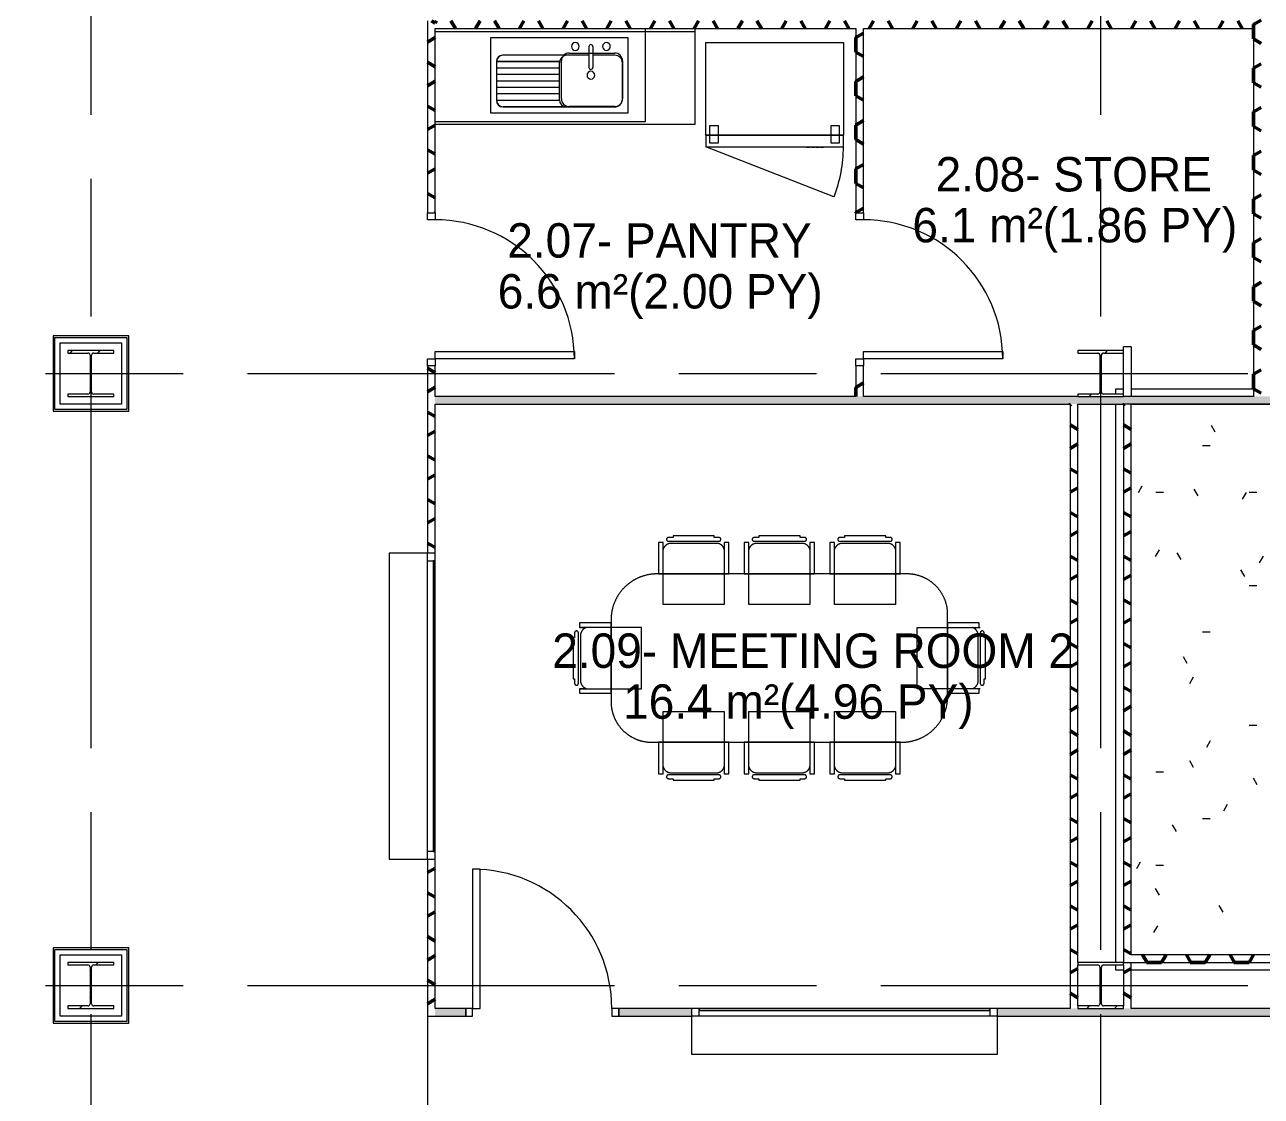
# Model space of a CAD drawing. Header units: millimetres. Extents: x -76261 to 649593, y -304265 to 60256.
# Drawn here: x 77268 to 85350, y -11324 to -4320 of the extents above; entities that cross this region are included whole.
import ezdxf

# ---------------------------------------------------------------- set-up
doc = ezdxf.new("R2010")
doc.units = ezdxf.units.MM
doc.header["$LTSCALE"] = 2000
doc.header["$MEASUREMENT"] = 0
doc.linetypes.add('Centre', pattern=[6.9, 4, -0.7, 1.5, -0.7])
doc.linetypes.add('Hidden 1_0mm', pattern=[1.6, 1, -0.6])
doc.layers.get('0').update_dxf_attribs({"linetype": 'CONTINUOUS'})
for name, color, linetype, lineweight in [('A-AREA', 8, 'CONTINUOUS', 15), ('A-AREA-IDEN', 8, 'CONTINUOUS', 15), ('A-DOOR', 8, 'CONTINUOUS', 15), ('A-FLOR', 8, 'CONTINUOUS', 15), ('A-GLAZ', 8, 'CONTINUOUS', 15), ('A-WALL', 8, 'CONTINUOUS', 15), ('A-WALL-PATT', 8, 'CONTINUOUS', 50), ('I-FURN-PNLS', 8, 'Hidden 1_0mm', 15), ('I-WALL', 8, 'CONTINUOUS', 15), ('P-SANR-FIXT', 8, 'CONTINUOUS', 15), ('Q-CASE', 8, 'CONTINUOUS', 15), ('Q-SPCQ', 8, 'CONTINUOUS', 15), ('S-COLS', 8, 'CONTINUOUS', 15), ('S-GRID', 14, 'CONTINUOUS', 15), ('S-STRS', 8, 'CONTINUOUS', 15), ('S-STRS-MBND', 8, 'Hidden 1_0mm', 15)]:
    doc.layers.add(name, color=color, linetype=linetype, lineweight=lineweight)
doc.styles.add('.VnArial Narrow_B', font='Vnarianb_0.ttf', dxfattribs={"height": 225})

# ---------------------------------------------------------------- blocks, each defined once
blk = doc.blocks.new('AD_UK Beams-Column - SC1-300_300_10_16-V20-2nd FLOOR PLAN')
at = {"layer": 'S-COLS'}
h = blk.add_hatch(dxfattribs=at)
h.set_pattern_fill('FP_60', color=256, style=0, pattern_type=2)
h.set_pattern_definition([(45, (72492.53, 52601.64), (-371.231, 371.231), []), (45, (72492.53, 53164.14), (-371.231, 371.231), [])])
h.paths.add_polyline_path([(150, -150), (150, -134), (19, -134), (9.1, -129.9), (5, -120), (5, 120), (9.1, 129.9), (19, 134), (150, 134), (150, 150), (-150, 150), (-150, 134), (-19, 134), (-9.1, 129.9), (-5, 120), (-5, -120), (-9.1, -129.9), (-19, -134), (-150, -134), (-150, -150), (-30, -150)], flags=0)
for p, q in [((150, 150), (-150, 150)), ((-150, 150), (-150, 134)), ((-150, 134), (-19, 134)), ((-5, 120), (-5, -120)), ((5, -120), (5, 120)), ((19, 134), (150, 134)), ((150, 134), (150, 150)), ((-19, -134), (-150, -134)), ((-150, -134), (-150, -150)), ((-150, -150), (150, -150)), ((150, -134), (19, -134)), ((150, -150), (150, -134))]:
    blk.add_line(p, q, dxfattribs=at)
for centre, start, end in [((-19, 120), 0, 90), ((19, 120), 90, 180), ((-19, -120), 270, 0), ((19, -120), 180, 270)]:
    blk.add_arc(centre, 14, start, end, dxfattribs=at)
blk = doc.blocks.new('AD_UK Beams-Column - SC1-300_300_10_16-V21-2nd FLOOR PLAN')
at = {"layer": 'S-COLS'}
h = blk.add_hatch(dxfattribs=at)
h.set_pattern_fill('FP_61', color=256, style=0, pattern_type=2)
h.set_pattern_definition([(45, (72492.53, 48601.64), (-371.231, 371.231), []), (45, (72492.53, 49164.14), (-371.231, 371.231), [])])
h.paths.add_polyline_path([(-150, -150), (150, -150), (150, -134), (19, -134), (9.1, -129.9), (5, -120), (5, 120), (9.1, 129.9), (19, 134), (150, 134), (150, 150), (-150, 150), (-150, 134), (-19, 134), (-9.1, 129.9), (-5, 120), (-5, -120), (-9.1, -129.9), (-19, -134), (-150, -134)], flags=0)
for p, q in [((150, 150), (-150, 150)), ((-150, 150), (-150, 134)), ((-150, 134), (-19, 134)), ((-5, 120), (-5, -120)), ((5, -120), (5, 120)), ((19, 134), (150, 134)), ((150, 134), (150, 150)), ((-19, -134), (-150, -134)), ((-150, -134), (-150, -150)), ((-150, -150), (150, -150)), ((150, -134), (19, -134)), ((150, -150), (150, -134))]:
    blk.add_line(p, q, dxfattribs=at)
for centre, start, end in [((-19, 120), 0, 90), ((19, 120), 90, 180), ((-19, -120), 270, 0), ((19, -120), 180, 270)]:
    blk.add_arc(centre, 14, start, end, dxfattribs=at)
blk = doc.blocks.new('AD_UK Beams-Column - SC1-300_300_10_16-V24-2nd FLOOR PLAN')
at = {"layer": 'S-COLS'}
h = blk.add_hatch(dxfattribs=at)
h.set_pattern_fill('FP_64', color=256, style=0, pattern_type=2)
h.set_pattern_definition([(45, (65892.53, 52601.64), (-371.231, 371.231), []), (45, (65892.53, 53164.14), (-371.231, 371.231), [])])
h.paths.add_polyline_path([(150, -150), (150, -134), (19, -134), (9.1, -129.9), (5, -120), (5.4, 120.9), (9.1, 129.9), (19, 134), (150, 134), (150, 150), (-150, 150), (-150, 134), (-19, 134), (-9.1, 129.9), (-5, 120), (-5, -120), (-9.1, -129.9), (-19, -134), (-150, -134), (-150, -150), (5.4, -150)], flags=0)
for p, q in [((150, 150), (-150, 150)), ((-150, 150), (-150, 134)), ((-150, 134), (-19, 134)), ((-5, 120), (-5, -120)), ((5, -120), (5, 120)), ((19, 134), (150, 134)), ((150, 134), (150, 150)), ((-19, -134), (-150, -134)), ((-150, -134), (-150, -150)), ((-150, -150), (150, -150)), ((150, -134), (19, -134)), ((150, -150), (150, -134))]:
    blk.add_line(p, q, dxfattribs=at)
for centre, start, end in [((-19, 120), 0, 90), ((19, 120), 90, 180), ((-19, -120), 270, 0), ((19, -120), 180, 270)]:
    blk.add_arc(centre, 14, start, end, dxfattribs=at)
blk = doc.blocks.new('AD_UK Beams-Column - SC1-300_300_10_16-V25-2nd FLOOR PLAN')
at = {"layer": 'S-COLS'}
h = blk.add_hatch(dxfattribs=at)
h.set_pattern_fill('FP_65', color=256, style=0, pattern_type=2)
h.set_pattern_definition([(45, (65892.53, 48601.64), (-371.231, 371.231), []), (45, (65892.53, 49164.14), (-371.231, 371.231), [])])
h.paths.add_polyline_path([(150, -150), (150, -134), (19, -134), (9.1, -129.9), (5, -120), (5, 120), (9.1, 129.9), (19, 134), (150, 134), (150, 150), (-150, 150), (-150, 134), (-19, 134), (-9.1, 129.9), (-5, 120), (-5, -120), (-9.1, -129.9), (-19, -134), (-150, -134), (-150, -150)], flags=0)
for p, q in [((150, 150), (-150, 150)), ((-150, 150), (-150, 134)), ((-150, 134), (-19, 134)), ((-5, 120), (-5, -120)), ((5, -120), (5, 120)), ((19, 134), (150, 134)), ((150, 134), (150, 150)), ((-19, -134), (-150, -134)), ((-150, -134), (-150, -150)), ((-150, -150), (150, -150)), ((150, -134), (19, -134)), ((150, -150), (150, -134))]:
    blk.add_line(p, q, dxfattribs=at)
for centre, start, end in [((-19, 120), 0, 90), ((19, 120), 90, 180), ((-19, -120), 270, 0), ((19, -120), 180, 270)]:
    blk.add_arc(centre, 14, start, end, dxfattribs=at)
blk = doc.blocks.new('LS-Office-S_rvt-1-2nd FLOOR PLAN')
at = {"layer": 'A-FLOR'}
for p, q in [((-65792.5, -48735.6), (-65792.5, -48701.6)), ((-65792.5, -48701.6), (-65742.5, -48701.6)), ((-65692.5, -48701.6), (-64892.5, -48701.6)), ((-65792.5, -52451.6), (-65792.5, -48801.6)), ((-65792.5, -52501.6), (-65792.5, -52467.6)), ((-65742.5, -52501.6), (-65792.5, -52501.6)), ((-61319.8, -52501.6), (-65692.5, -52501.6))]:
    blk.add_line(p, q, dxfattribs=at)
for name, p in [('AD_UK Beams-Column - SC1-300_300_10_16-V21-2nd FLOOR PLAN', (-72492.5, -48601.6)), ('AD_UK Beams-Column - SC1-300_300_10_16-V25-2nd FLOOR PLAN', (-65892.5, -48601.6)), ('AD_UK Beams-Column - SC1-300_300_10_16-V20-2nd FLOOR PLAN', (-72492.5, -52601.6)), ('AD_UK Beams-Column - SC1-300_300_10_16-V24-2nd FLOOR PLAN', (-65892.5, -52601.6))]:
    blk.add_blockref(name, p)
blk = doc.blocks.new('Table Conference 8 Seater_1_ - 2200 x 1100 mm-10703942-2nd FLOOR PLAN')
at = {"layer": 'I-FURN-PNLS'}
for p, q in [((-760, 756), (-790, 756)), ((-790, 756), (-790, 550)), ((-760, 756), (-790, 756)), ((-790, 756), (-790, 550)), ((-760, 709.9), (-760, 756)), ((-760, 709.9), (-760, 756)), ((-760, 350), (-760, 750)), ((-695, 788.3), (-725, 788.3)), ((-695, 788.3), (-725, 788.3)), ((-725, 763.3), (-395, 763.3)), ((-725, 763.3), (-395, 763.3)), ((-410.2, 750), (-705, 750)), ((-410.2, 750), (-705, 750)), ((-425, 798.3), (-695, 798.3)), ((-695, 798.3), (-695, 788.3)), ((-695, 798.3), (-695, 788.3)), ((-425, 798.3), (-695, 798.3)), ((-425, 788.3), (-425, 798.3)), ((-425, 788.3), (-425, 798.3)), ((-395, 788.3), (-425, 788.3)), ((-395, 788.3), (-425, 788.3)), ((-330, 756), (-360, 756)), ((-360, 756), (-360, 709.9)), ((-360, 756), (-360, 709.9)), ((-330, 756), (-360, 756)), ((-360, 750), (-360, 350)), ((-330, 550), (-330, 756)), ((-330, 550), (-330, 756)), ((-200, 756), (-230, 756)), ((-230, 756), (-230, 550)), ((-230, 756), (-230, 550)), ((-200, 756), (-230, 756)), ((-200, 709.9), (-200, 756)), ((-200, 709.9), (-200, 756)), ((-200, 350), (-200, 750)), ((-135, 788.3), (-165, 788.3)), ((-135, 788.3), (-165, 788.3)), ((-165, 763.3), (165, 763.3)), ((-165, 763.3), (165, 763.3)), ((149.8, 750), (-145, 750)), ((149.8, 750), (-145, 750)), ((135, 798.3), (-135, 798.3)), ((-135, 798.3), (-135, 788.3)), ((-135, 798.3), (-135, 788.3)), ((135, 798.3), (-135, 798.3)), ((135, 788.3), (135, 798.3)), ((135, 788.3), (135, 798.3)), ((165, 788.3), (135, 788.3)), ((165, 788.3), (135, 788.3)), ((230, 756), (200, 756)), ((200, 756), (200, 709.9)), ((200, 756), (200, 709.9)), ((230, 756), (200, 756)), ((200, 750), (200, 350)), ((230, 550), (230, 756)), ((230, 550), (230, 756)), ((360, 756), (330, 756)), ((330, 756), (330, 550)), ((360, 709.9), (360, 756)), ((360, 350), (360, 750)), ((425, 788.3), (395, 788.3)), ((395, 763.3), (725, 763.3)), ((705, 750), (415, 750)), ((695, 798.3), (425, 798.3)), ((425, 798.3), (425, 788.3)), ((695, 788.3), (695, 798.3)), ((725, 788.3), (695, 788.3)), ((790, 756), (760, 756)), ((760, 756), (760, 709.9)), ((760, 750), (760, 350)), ((790, 550), (790, 756)), ((835, 550), (-800, 550)), ((835, 550), (-800, 550)), ((-790, 550), (-330, 550)), ((-790, 550), (-330, 550)), ((-230, 550), (230, 550)), ((-230, 550), (230, 550)), ((330, 550), (790, 550)), ((-360, 350), (-760, 350)), ((200, 350), (-200, 350)), ((760, 350), (360, 350)), ((-1100, 250), (-1100, -285)), ((-1100, 250), (-1100, -285)), ((1100, -250), (1100, 285)), ((1100, -250), (1100, 285)), ((-1338.3, 165), (-1338.3, 135)), ((-1338.3, 165), (-1338.3, 135)), ((-1313.3, -165), (-1313.3, 165)), ((-1313.3, -165), (-1313.3, 165)), ((-1100, 230), (-1306, 230)), ((-1306, 230), (-1306, 200)), ((-1306, 230), (-1306, 200)), ((-1100, 230), (-1306, 230)), ((-1306, 200), (-1259.9, 200)), ((-1306, 200), (-1259.9, 200)), ((-900, 200), (-1300, 200)), ((-1100, -230), (-1100, 230)), ((-1100, -230), (-1100, 230)), ((-900, -200), (-900, 200)), ((900, -200), (900, 200)), ((900, 200), (1313.3, 200)), ((1100, 230), (1100, -230)), ((1306, 230), (1100, 230)), ((1100, 230), (1100, -230)), ((1306, 230), (1100, 230)), ((1259.9, 200), (1306, 200)), ((1259.9, 200), (1306, 200)), ((1306, 200), (1306, 230)), ((1306, 200), (1306, 230)), ((1313.3, 165), (1313.3, -165)), ((1313.3, 165), (1313.3, -165)), ((1338.3, 135), (1338.3, 165)), ((1338.3, 135), (1338.3, 165)), ((-1338.3, 135), (-1348.3, 135)), ((-1348.3, 135), (-1348.3, -135)), ((-1338.3, 135), (-1348.3, 135)), ((-1348.3, 135), (-1348.3, -135)), ((-1300, 145), (-1300, -145)), ((-1300, 145), (-1300, -145)), ((1300, -145), (1300, 149.8)), ((1300, -145), (1300, 149.8)), ((1348.3, 135), (1338.3, 135)), ((1348.3, 135), (1338.3, 135)), ((1348.3, -135), (1348.3, 135)), ((1348.3, -135), (1348.3, 135)), ((-1348.3, -135), (-1338.3, -135)), ((-1348.3, -135), (-1338.3, -135)), ((-1338.3, -135), (-1338.3, -165)), ((-1338.3, -135), (-1338.3, -165)), ((1338.3, -165), (1338.3, -135)), ((1338.3, -135), (1348.3, -135)), ((1338.3, -135), (1348.3, -135)), ((1338.3, -165), (1338.3, -135)), ((-1259.9, -200), (-1306, -200)), ((-1306, -200), (-1306, -230)), ((-1306, -200), (-1306, -230)), ((-1259.9, -200), (-1306, -200)), ((-1306, -230), (-1100, -230)), ((-1306, -230), (-1100, -230)), ((-1300, -200), (-900, -200)), ((1313.3, -200), (900, -200)), ((1100, -230), (1306, -230)), ((1100, -230), (1306, -230)), ((1306, -200), (1259.9, -200)), ((1306, -200), (1259.9, -200)), ((1306, -230), (1306, -200)), ((1306, -230), (1306, -200)), ((-760, -750), (-760, -350)), ((-760, -350), (-360, -350)), ((-360, -350), (-360, -750)), ((-200, -750), (-200, -350)), ((-200, -350), (200, -350)), ((200, -350), (200, -750)), ((360, -750), (360, -350)), ((360, -350), (760, -350)), ((760, -350), (760, -750)), ((-835, -550), (800, -550)), ((-835, -550), (800, -550)), ((-790, -550), (-790, -756)), ((-330, -550), (-790, -550)), ((-790, -550), (-790, -756)), ((-330, -550), (-790, -550)), ((-330, -756), (-330, -550)), ((-330, -756), (-330, -550)), ((230, -550), (-230, -550)), ((-230, -550), (-230, -756)), ((-230, -550), (-230, -756)), ((230, -550), (-230, -550)), ((230, -756), (230, -550)), ((230, -756), (230, -550)), ((790, -550), (330, -550)), ((330, -550), (330, -756)), ((790, -756), (790, -550)), ((-760, -756), (-760, -709.9)), ((-760, -756), (-760, -709.9)), ((-360, -709.9), (-360, -756)), ((-360, -709.9), (-360, -756)), ((-200, -756), (-200, -709.9)), ((-200, -756), (-200, -709.9)), ((200, -709.9), (200, -756)), ((200, -709.9), (200, -756)), ((360, -756), (360, -709.9)), ((760, -709.9), (760, -756)), ((-790, -756), (-760, -756)), ((-790, -756), (-760, -756)), ((-395, -763.3), (-725, -763.3)), ((-395, -763.3), (-725, -763.3)), ((-725, -788.3), (-695, -788.3)), ((-725, -788.3), (-695, -788.3)), ((-705, -750), (-410.2, -750)), ((-705, -750), (-410.2, -750)), ((-695, -788.3), (-695, -798.3)), ((-695, -788.3), (-695, -798.3)), ((-695, -798.3), (-425, -798.3)), ((-695, -798.3), (-425, -798.3)), ((-425, -798.3), (-425, -788.3)), ((-425, -788.3), (-395, -788.3)), ((-425, -788.3), (-395, -788.3)), ((-425, -798.3), (-425, -788.3)), ((-360, -756), (-330, -756)), ((-360, -756), (-330, -756)), ((-230, -756), (-200, -756)), ((-230, -756), (-200, -756)), ((165, -763.3), (-165, -763.3)), ((165, -763.3), (-165, -763.3)), ((-165, -788.3), (-135, -788.3)), ((-165, -788.3), (-135, -788.3)), ((-145, -750), (149.8, -750)), ((-145, -750), (149.8, -750)), ((-135, -788.3), (-135, -798.3)), ((-135, -788.3), (-135, -798.3)), ((-135, -798.3), (135, -798.3)), ((-135, -798.3), (135, -798.3)), ((135, -798.3), (135, -788.3)), ((135, -788.3), (165, -788.3)), ((135, -788.3), (165, -788.3)), ((135, -798.3), (135, -788.3)), ((200, -756), (230, -756)), ((200, -756), (230, -756)), ((330, -756), (360, -756)), ((725, -763.3), (395, -763.3)), ((725, -763.3), (395, -763.3)), ((395, -788.3), (425, -788.3)), ((395, -788.3), (425, -788.3)), ((410.2, -750), (705, -750)), ((425, -788.3), (425, -798.3)), ((425, -788.3), (425, -798.3)), ((425, -798.3), (695, -798.3)), ((425, -798.3), (695, -798.3)), ((695, -798.3), (695, -788.3)), ((695, -788.3), (725, -788.3)), ((695, -788.3), (725, -788.3)), ((695, -798.3), (695, -788.3)), ((760, -756), (790, -756))]:
    blk.add_line(p, q, dxfattribs=at)
for centre, radius, start, end in [((-707.4, 695.5), 54.5, 87.50332, 164.75481), ((-707.4, 695.5), 54.5, 87.50332, 164.75481), ((-725, 775.8), 12.5, 90, 270), ((-725, 775.8), 12.5, 90, 270), ((-410.2, 698.5), 51.5, 12.74852, 90), ((-410.2, 698.5), 51.5, 12.74852, 90), ((-395, 775.8), 12.5, 270, 90), ((-395, 775.8), 12.5, 270, 90), ((-147.4, 695.5), 54.5, 87.50332, 164.75481), ((-147.4, 695.5), 54.5, 87.50332, 164.75481), ((-165, 775.8), 12.5, 90, 270), ((-165, 775.8), 12.5, 90, 270), ((147.4, 695.5), 54.5, 15.24519, 87.50332), ((147.4, 695.5), 54.5, 15.24519, 87.50332), ((165, 775.8), 12.5, 270, 90), ((165, 775.8), 12.5, 270, 90), ((412.6, 695.5), 54.5, 87.50332, 164.75481), ((395, 775.8), 12.5, 90, 270), ((707.4, 695.5), 54.5, 15.24519, 92.49668), ((725, 775.8), 12.5, 270, 90), ((-800, 250), 300, 90, 180), ((-800, 250), 300, 90, 180), ((835, 285), 265, 360, 90), ((835, 285), 265, 360, 90), ((-1325.8, 165), 12.5, 0, 180), ((-1325.8, 165), 12.5, 0, 180), ((-1245.5, 147.4), 54.5, 105.24519, 182.49668), ((-1245.5, 147.4), 54.5, 105.24519, 182.49668), ((1245.5, 147.4), 54.5, 2.49668, 74.75481), ((1245.5, 147.4), 54.5, 2.49668, 74.75481), ((1325.8, 165), 12.5, 0, 180), ((1325.8, 165), 12.5, 0, 180), ((-1245.5, -147.4), 54.5, 177.50332, 254.75481), ((-1245.5, -147.4), 54.5, 177.50332, 254.75481), ((1245.5, -147.4), 54.5, 285.24519, 2.49668), ((1245.5, -147.4), 54.5, 285.24519, 2.49668), ((-1325.8, -165), 12.5, 180, 360), ((-1325.8, -165), 12.5, 180, 360), ((1325.8, -165), 12.5, 180, 360), ((1325.8, -165), 12.5, 180, 360), ((-835, -285), 265, 180, 270), ((-835, -285), 265, 180, 270), ((800, -250), 300, 270, 0), ((800, -250), 300, 270, 360), ((-707.4, -695.5), 54.5, 195.24519, 272.49668), ((-707.4, -695.5), 54.5, 195.24519, 272.49668), ((-412.6, -695.5), 54.5, 272.49668, 344.75481), ((-412.6, -695.5), 54.5, 272.49668, 344.75481), ((-147.4, -695.5), 54.5, 195.24519, 272.49668), ((-147.4, -695.5), 54.5, 195.24519, 272.49668), ((147.4, -695.5), 54.5, 272.49668, 344.75481), ((147.4, -695.5), 54.5, 272.49668, 344.75481), ((412.6, -695.5), 54.5, 195.24519, 267.50332), ((707.4, -695.5), 54.5, 267.50332, 344.75481), ((-725, -775.8), 12.5, 90, 270), ((-725, -775.8), 12.5, 90, 270), ((-395, -775.8), 12.5, 270, 90), ((-395, -775.8), 12.5, 270, 90), ((-165, -775.8), 12.5, 90, 270), ((-165, -775.8), 12.5, 90, 270), ((165, -775.8), 12.5, 270, 90), ((165, -775.8), 12.5, 270, 90), ((395, -775.8), 12.5, 90, 270), ((395, -775.8), 12.5, 90, 270), ((725, -775.8), 12.5, 270, 90), ((725, -775.8), 12.5, 270, 90)]:
    blk.add_arc(centre, radius, start, end, dxfattribs=at)
blk = doc.blocks.new('PD-1 CANH - THONG PHONG-10653378-2nd FLOOR PLAN')
at = {"layer": 'A-DOOR'}
for p, q in [((405, 25), (405, 935)), ((405, 935), (455, 935)), ((455, 935), (455, 25)), ((-500, -25), (-500, 25)), ((-500, 25), (-455, 25)), ((-455, 25), (-455, -25)), ((455, 25), (405, 25)), ((455, 25), (500, 25)), ((455, -25), (455, 25)), ((500, 25), (500, -25)), ((-455, -25), (-500, -25)), ((500, -25), (455, -25))]:
    blk.add_line(p, q, dxfattribs=at)
blk.add_arc((455, 25), 910, 90, 180, dxfattribs=at)
blk = doc.blocks.new('PD-1 CANH - THONG PHONG-10354232-2nd FLOOR PLAN')
at = {"layer": 'A-DOOR'}
for p, q in [((-455, 25), (-500, 25)), ((-500, 25), (-500, -25)), ((-455, -25), (-455, 25)), ((500, 25), (455, 25)), ((455, 25), (455, -25)), ((500, -25), (500, 25)), ((-500, -25), (-455, -25)), ((405, -25), (405, -935)), ((455, -25), (405, -25)), ((455, -935), (455, -25)), ((455, -25), (500, -25)), ((405, -935), (455, -935))]:
    blk.add_line(p, q, dxfattribs=at)
blk.add_arc((455, -25), 910, 180, 270, dxfattribs=at)
blk = doc.blocks.new('Fisher_amp_Paykel_French_Door_Refrigerator_3d_REVIT_MODEL_10604 - F _ P French Door Refrigerator-10735070-2nd FLOOR PLAN')
at = {"layer": 'Q-SPCQ'}
for p, q in [((-503.8, -297.6), (-503.8, 306.2)), ((-503.8, 306.2), (396.2, 306.2)), ((396.2, 306.2), (396.2, -297.6)), ((-421.3, -238.3), (-478.4, -238.3)), ((-478.4, -238.3), (-478.4, -348.9)), ((-421.3, -348.9), (-421.3, -238.3)), ((370.8, -238.3), (313.6, -238.3)), ((313.6, -238.3), (313.6, -348.9)), ((370.8, -348.9), (370.8, -238.3)), ((396.2, -297.6), (-503.8, -297.6)), ((-503.8, -297.6), (-503.8, -373.8)), ((396.2, -297.6), (-503.8, -297.6)), ((396.2, -300.8), (-503.8, -300.8)), ((-503.8, -300.8), (-503.8, -373.8)), ((396.2, -373.8), (396.2, -297.6)), ((396.2, -373.8), (396.2, -300.8)), ((-503.8, -373.8), (396.2, -373.8)), ((-503.8, -373.8), (396.2, -373.8)), ((334.3, -701.7), (-503.8, -373.8)), ((-478.4, -348.9), (-421.3, -348.9)), ((146.2, -373.8), (146.2, -377)), ((286.2, -377), (146.2, -377)), ((286.2, -377), (286.2, -373.8)), ((313.6, -348.9), (370.8, -348.9))]:
    blk.add_line(p, q, dxfattribs=at)
blk.add_arc((-503.8, -373.8), 900, 338.63063, 0, dxfattribs=at)
for points, knots in [([(176.5, -377.3), (176.5, -377.3), (176.4, -377.3), (176.2, -377.3), (175.8, -377.3), (175.1, -377.3), (173.7, -377.3), (170.9, -377.3), (166.5, -377.3), (162, -377.3), (159.2, -377.3), (157.9, -377.3), (157.1, -377.3), (156.7, -377.3), (156.5, -377.3), (156.5, -377.3), (156.5, -377.3)], [3.141593, 3.141593, 3.141593, 3.141593, 3.272492, 3.403392, 3.534292, 3.665191, 3.926991, 4.18879, 4.712389, 5.235988, 5.497787, 5.759587, 5.890486, 6.021386, 6.152286, 6.283185, 6.283185, 6.283185, 6.283185]), ([(156.5, -377.3), (156.5, -377.3), (156.5, -377.3), (156.7, -377.3), (157.1, -377.3), (157.9, -377.3), (159.2, -377.3), (162, -377.3), (166.5, -377.3), (170.9, -377.3), (173.7, -377.3), (175.1, -377.3), (175.8, -377.3), (176.2, -377.3), (176.4, -377.3), (176.5, -377.3), (176.5, -377.3)], [0, 0, 0, 0, 0.1309, 0.261799, 0.392699, 0.523599, 0.785398, 1.047198, 1.570796, 2.094395, 2.356194, 2.617994, 2.748894, 2.879793, 3.010693, 3.141593, 3.141593, 3.141593, 3.141593]), ([(206.5, -377.3), (206.5, -377.3), (206.4, -377.3), (206.2, -377.3), (205.8, -377.3), (205.1, -377.3), (203.7, -377.3), (200.9, -377.3), (196.5, -377.3), (192, -377.3), (189.2, -377.3), (187.9, -377.3), (187.1, -377.3), (186.7, -377.3), (186.5, -377.3), (186.5, -377.3), (186.5, -377.3)], [3.141593, 3.141593, 3.141593, 3.141593, 3.272492, 3.403392, 3.534292, 3.665191, 3.926991, 4.18879, 4.712389, 5.235988, 5.497787, 5.759587, 5.890486, 6.021386, 6.152286, 6.283185, 6.283185, 6.283185, 6.283185]), ([(186.5, -377.3), (186.5, -377.3), (186.5, -377.3), (186.7, -377.3), (187.1, -377.3), (187.9, -377.3), (189.2, -377.3), (192, -377.3), (196.5, -377.3), (200.9, -377.3), (203.7, -377.3), (205.1, -377.3), (205.8, -377.3), (206.2, -377.3), (206.4, -377.3), (206.5, -377.3), (206.5, -377.3)], [0, 0, 0, 0, 0.1309, 0.261799, 0.392699, 0.523599, 0.785398, 1.047198, 1.570796, 2.094395, 2.356194, 2.617994, 2.748894, 2.879793, 3.010693, 3.141593, 3.141593, 3.141593, 3.141593]), ([(236.5, -377.3), (236.5, -377.3), (236.4, -377.3), (236.2, -377.3), (235.8, -377.3), (235.1, -377.3), (233.7, -377.3), (230.9, -377.3), (226.5, -377.3), (222, -377.3), (219.2, -377.3), (217.9, -377.3), (217.1, -377.3), (216.7, -377.3), (216.5, -377.3), (216.5, -377.3), (216.5, -377.3)], [3.141593, 3.141593, 3.141593, 3.141593, 3.272492, 3.403392, 3.534292, 3.665191, 3.926991, 4.18879, 4.712389, 5.235988, 5.497787, 5.759587, 5.890486, 6.021386, 6.152286, 6.283185, 6.283185, 6.283185, 6.283185]), ([(216.5, -377.3), (216.5, -377.3), (216.5, -377.3), (216.7, -377.3), (217.1, -377.3), (217.9, -377.3), (219.2, -377.3), (222, -377.3), (226.5, -377.3), (230.9, -377.3), (233.7, -377.3), (235.1, -377.3), (235.8, -377.3), (236.2, -377.3), (236.4, -377.3), (236.5, -377.3), (236.5, -377.3)], [0, 0, 0, 0, 0.1309, 0.261799, 0.392699, 0.523599, 0.785398, 1.047198, 1.570796, 2.094395, 2.356194, 2.617994, 2.748894, 2.879793, 3.010693, 3.141593, 3.141593, 3.141593, 3.141593]), ([(266.5, -377.3), (266.5, -377.3), (266.4, -377.3), (266.2, -377.3), (265.8, -377.3), (265.1, -377.3), (263.7, -377.3), (260.9, -377.3), (256.5, -377.3), (252, -377.3), (249.2, -377.3), (247.9, -377.3), (247.1, -377.3), (246.7, -377.3), (246.5, -377.3), (246.5, -377.3), (246.5, -377.3)], [3.141593, 3.141593, 3.141593, 3.141593, 3.272492, 3.403392, 3.534292, 3.665191, 3.926991, 4.18879, 4.712389, 5.235988, 5.497787, 5.759587, 5.890486, 6.021386, 6.152286, 6.283185, 6.283185, 6.283185, 6.283185]), ([(246.5, -377.3), (246.5, -377.3), (246.5, -377.3), (246.7, -377.3), (247.1, -377.3), (247.9, -377.3), (249.2, -377.3), (252, -377.3), (256.5, -377.3), (260.9, -377.3), (263.7, -377.3), (265.1, -377.3), (265.8, -377.3), (266.2, -377.3), (266.4, -377.3), (266.5, -377.3), (266.5, -377.3)], [0, 0, 0, 0, 0.1309, 0.261799, 0.392699, 0.523599, 0.785398, 1.047198, 1.570796, 2.094395, 2.356194, 2.617994, 2.748894, 2.879793, 3.010693, 3.141593, 3.141593, 3.141593, 3.141593])]:
    blk.add_open_spline(points, degree=3, knots=knots, dxfattribs=at)
blk = doc.blocks.new('M_Kitchenette - Medium - 1372mm-10739987-2nd FLOOR PLAN')
at = {"layer": 'Q-SPCQ'}
for p, q in [((704.7, 0), (704.7, -610)), ((704.7, -610), (-667.3, -610))]:
    blk.add_line(p, q, dxfattribs=at)
blk = doc.blocks.new('M_Counter Top w Sink Hole - 600mm Depth-10746230-2nd FLOOR PLAN')
at = {"layer": 'Q-CASE'}
for p, q in [((499.5, -625), (499.5, 0)), ((-1200.5, -19), (499.5, -19)), ((-324.7, -160), (-26.3, -160)), ((-375.5, -459.2), (-375.5, -210.8)), ((24.5, -210.8), (24.5, -459.2)), ((-26.3, -510), (-324.7, -510)), ((-1200.5, -625), (499.5, -625))]:
    blk.add_line(p, q, dxfattribs=at)
for centre, start, end in [((-324.7, -210.8), 90, 180), ((-26.3, -210.8), 360, 90), ((-324.7, -459.2), 180, 270), ((-26.3, -459.2), 270, 0)]:
    blk.add_arc(centre, 50.8, start, end, dxfattribs=at)
blk = doc.blocks.new('Chậu rửa đơn - Chậu rửa đơn-10741065-2nd FLOOR PLAN')
at = {"layer": 'P-SANR-FIXT'}
for p, q in [((-434.3, 247.3), (-434.3, -242.7)), ((465.7, 247.3), (-434.3, 247.3)), ((465.7, -242.7), (465.7, 247.3)), ((208.9, 190.2), (208.9, 53.1)), ((234.3, 190.2), (234.3, 53.1)), ((15.7, 91), (-396.2, 91)), ((-396.2, 91), (-396.2, -162.4)), ((-396.2, 87.9), (-396.2, -159.4)), ((15.7, 90.8), (-396.1, 90.8)), ((208.9, 133), (-354.2, 133)), ((66.5, 133), (-351, 133)), ((15.7, -159.4), (15.7, 82.2)), ((376.8, 133), (234.3, 133)), ((427.6, -153.8), (427.6, 82.2)), ((15.7, 48.6), (-396.2, 48.6)), ((15.7, 48.6), (-396.2, 48.6)), ((15.7, 6.4), (-396.2, 6.4)), ((15.7, 6.4), (-396.2, 6.4)), ((15.7, -35.8), (-396.2, -35.8)), ((15.7, -35.8), (-396.2, -35.8)), ((15.7, -78), (-396.2, -78)), ((15.7, -78), (-396.2, -78)), ((15.7, -120.2), (-396.2, -120.2)), ((15.7, -120.2), (-396.2, -120.2)), ((15.8, -162.4), (-396.2, -162.4)), ((15.7, -162.4), (-396.1, -162.4)), ((-354, -204.6), (376.8, -204.6)), ((60.9, -204.6), (-351, -204.6)), ((-434.3, -242.7), (465.7, -242.7))]:
    blk.add_line(p, q, dxfattribs=at)
for centre, radius, start, end in [((119.9, 190.2), 25.4, 360, 180), ((119.9, 190.2), 25.4, 180, 0), ((221.6, 190.2), 12.7, 360, 180), ((323.2, 190.2), 25.4, 360, 180), ((323.2, 190.2), 25.4, 180, 360), ((-354.2, 91), 42, 90, 180), ((-351, 87.9), 45.2, 90, 180), ((66.5, 82.2), 50.8, 90, 180), ((376.8, 82.2), 50.8, 360, 90), ((221.6, 2.3), 25.4, 360, 180), ((221.6, 2.3), 25.4, 180, 360), ((221.6, 53.1), 12.7, 180, 0), ((-351, -159.4), 45.2, 180, 270), ((60.9, -159.4), 45.2, 180, 270), ((376.8, -153.8), 50.8, 270, 0), ((-354, -162.4), 42.2, 180, 270)]:
    blk.add_arc(centre, radius, start, end, dxfattribs=at)
blk = doc.blocks.new('WPVC-2000X200-2 LOP - FIX-2000X2000-9839258-2nd FLOOR PLAN')
at = {"layer": 'A-GLAZ'}
for p, q in [((1000, 275), (-1000, 275)), ((-1000, 275), (-1000, 25)), ((1000, 25), (1000, 275)), ((-1000, 25), (1000, 25)), ((-1000, 25), (-1000, -25)), ((-950, -25), (-950, 25)), ((950, 25), (950, -25)), ((1000, -25), (1000, 25)), ((-1000, -25), (-950, -25)), ((950, -12.2), (-950, -12.2)), ((-950, -12.2), (-950, -22.2)), ((-950, -22.2), (950, -22.2)), ((-950, -25), (950, -25)), ((950, -22.2), (950, -12.2)), ((950, -25), (1000, -25))]:
    blk.add_line(p, q, dxfattribs=at)
blk = doc.blocks.new('Xrexf_Office')
at = {"layer": 'A-WALL-PATT'}
h = blk.add_hatch(dxfattribs=at)
h.set_pattern_fill('FP_21', color=256, style=0, pattern_type=2)
h.set_pattern_definition([(270, (85300, -3175), (82.489, -142.875), [95.25, -190.5]), (30, (85300, -3175), (82.4889, 142.875), [95.25, -190.5]), (330, (85300, -3175), (164.9779, 7e-05), [0, -190.5, 95.25, 0])])
h.paths.add_polyline_path([(85350, -6750), (85350, 400), (85300, 400), (85300, -6750)], flags=0)
h = blk.add_hatch(dxfattribs=at)
h.set_pattern_fill('FP_16', color=256, style=0, pattern_type=2)
h.set_pattern_definition([(90, (79950, -7547.5), (-82.489, 142.875), [95.25, -190.5]), (210, (79950, -7547.5), (-82.4889, -142.875), [95.25, -190.5]), (150, (79950, -7547.5), (-164.9779, -7e-05), [0, -190.5, 95.25, 0])])
h.paths.add_polyline_path([(79900, -10800), (79950, -10800), (79950, -9775), (79900, -9775), (79900, -10362.5)], flags=0)
h.paths.add_polyline_path([(79925, -7775), (79950, -7775), (79950, -6550), (79900, -6550), (79900, -7775)], flags=0)
h.paths.add_polyline_path([(79900, -5550), (79950, -5550), (79950, -4295), (79900, -4295), (79900, -5443.7)], flags=0)
h = blk.add_hatch(dxfattribs=at)
h.set_pattern_fill('FP_40', color=256, style=0, pattern_type=2)
h.set_pattern_definition([(180, (82625, -4295), (-142.875, -82.489), [95.25, -190.5]), (300, (82625, -4295), (142.875, -82.489), [95.25, -190.5]), (240, (82625, -4295), (7e-05, -164.978), [0, -190.5, 95.25, 0])])
h.paths.add_polyline_path([(85300, -4345), (85300, -4295), (79950, -4295), (79950, -4345), (84305.4, -4345)], flags=0)
h = blk.add_hatch(dxfattribs=at)
h.set_pattern_fill('FP_30', color=256, style=0, pattern_type=2)
h.set_pattern_definition([(270, (82700, -5547.5), (82.489, -142.875), [95.25, -190.5]), (30, (82700, -5547.5), (82.489, 142.875), [95.25, -190.5]), (330, (82700, -5547.5), (164.978, 7e-05), [0, -190.5, 95.25, 0])])
h.paths.add_polyline_path([(82725, -6750), (82750, -6750), (82750, -6550), (82700, -6550), (82700, -6750)], flags=0)
h.paths.add_polyline_path([(82700, -5550), (82750, -5550), (82750, -4345), (82700, -4345), (82700, -5443.7)], flags=0)
h = blk.add_hatch(dxfattribs=at)
h.set_pattern_fill('FP_15', color=256, style=0, pattern_type=2)
h.set_pattern_definition([(2e-13, (87780, -6800), (142.875, 82.489), [95.25, -190.5]), (120, (87780, -6800), (-142.8751, 82.4889), [95.25, -190.5]), (60, (87780, -6800), (-7e-05, 164.9779), [0, -190.5, 95.25, 0])])
h.paths.add_polyline_path([(95450, -6800), (95610, -6800), (95610, -6750), (95150, -6750), (95150, -6800)], flags=0)
h.paths.add_polyline_path([(92450, -6800), (92450, -6750), (79950, -6750), (79950, -6800), (91650, -6800)], flags=0)
h = blk.add_hatch(dxfattribs=at)
h.set_pattern_fill('FP_44', color=256, style=0, pattern_type=2)
h.set_pattern_definition([(90, (84150, -8775), (-82.489, 142.875), [95.25, -190.5]), (210, (84150, -8775), (-82.489, -142.875), [95.25, -190.5]), (150, (84150, -8775), (-164.978, -7e-05), [0, -190.5, 95.25, 0])])
h.paths.add_polyline_path([(84100, -10750), (84150, -10750), (84150, -6800), (84100, -6800), (84100, -10734)], flags=0)
h = blk.add_hatch(dxfattribs=at)
h.set_pattern_fill('FP_43', color=256, style=0, pattern_type=2)
h.set_pattern_definition([(90, (84500, -8775), (-82.489, 142.875), [95.25, -190.5]), (210, (84500, -8775), (-82.489, -142.875), [95.25, -190.5]), (150, (84500, -8775), (-164.978, -7e-05), [0, -190.5, 95.25, 0])])
h.paths.add_polyline_path([(84450, -10750), (84500, -10750), (84500, -6800), (84450, -6800), (84450, -10734)], flags=0)
h = blk.add_hatch(dxfattribs=at)
h.set_pattern_fill('FP_42', color=256, style=0, pattern_type=2)
h.set_pattern_definition([(2e-13, (87175, -10450), (142.875, 82.489), [95.25, -190.5]), (120, (87175, -10450), (-142.875, 82.489), [95.25, -190.5]), (60, (87175, -10450), (-7e-05, 164.978), [0, -190.5, 95.25, 0])])
h.paths.add_polyline_path([(89681, -10450), (89850, -10450), (89850, -10400), (84500, -10400), (84500, -10450), (89613.7, -10450)], flags=0)
h = blk.add_hatch(dxfattribs=at)
h.set_pattern_fill('FP_17', color=256, style=0, pattern_type=2)
h.set_pattern_definition([(180, (85800, -10750), (-142.875, -82.489), [95.25, -190.5]), (300, (85800, -10750), (142.8751, -82.4889), [95.25, -190.5]), (240, (85800, -10750), (7e-05, -164.9779), [0, -190.5, 95.25, 0])])
h.paths.add_polyline_path([(91650, -10800), (91650, -10750), (83625, -10750), (83625, -10800), (90940.8, -10800)], flags=0)
h.paths.add_polyline_path([(81625, -10800), (81625, -10750), (81150, -10750), (81150, -10800)], flags=0)
h.paths.add_polyline_path([(79950, -10800), (80150, -10800), (80150, -10750), (79950, -10750), (79950, -10775)], flags=0)
at = {"layer": 'S-STRS'}
h = blk.add_hatch(dxfattribs=at)
h.set_pattern_fill('FP_11', color=256, style=0, pattern_type=2)
h.set_pattern_definition([(0, (150192.53, 42001.64), (1219.2, 304.8), [50.292, -864.108, 50.292, -864.108, -4876.8]), (0, (150192.53, 42001.64), (1219.2, 304.8), [-1828.8, 50.292, -1778.508, 50.292, -864.108, -2133.6]), (0, (150192.53, 42001.64), (1219.2, 304.8), [-4572, 50.292, -559.308, 50.292, -1473.708]), (120, (150649.73, 42154.04), (-873.5645, 903.4582), [50.292, -864.108, 50.292, -864.108, -4876.8]), (120, (150649.73, 42154.04), (-873.5645, 903.4582), [-1828.8, 50.292, -1778.508, 50.292, -864.108, -2133.6]), (120, (150649.73, 42154.04), (-873.5645, 903.4582), [-4572, 50.292, -559.308, 50.292, -1473.708]), (240, (150802.13, 42763.64), (-345.6355, -1208.2582), [50.292, -864.108, 50.292, -864.108, -4876.8]), (240, (150802.13, 42763.64), (-345.6355, -1208.2582), [-1828.8, 50.292, -1778.508, 50.292, -864.108, -2133.6]), (240, (150802.13, 42763.64), (-345.6355, -1208.2582), [-4572, 50.292, -559.308, 50.292, -1473.708])])
h.paths.add_polyline_path([(84508.3, -10400), (85950, -10400), (85949.6, -8700.4), (85899.6, -8699.5), (85899.6, -8499.6), (85950, -8499.6), (85950, -6800), (84500, -6800), (84500, -10400)], flags=0)
at = {"layer": 'A-AREA'}
blk.add_line((79900, -10800), (79900, -12400), dxfattribs=at)
at = {"layer": 'A-WALL'}
for p, q in [((77947, -6353), (77453, -6353)), ((77453, -6353), (77453, -6847)), ((77465, -6365), (77935, -6365)), ((77465, -6835), (77465, -6365)), ((77935, -6365), (77935, -6835)), ((77947, -6847), (77947, -6353)), ((77500, -6400), (77900, -6400)), ((77500, -6800), (77500, -6400)), ((77900, -6400), (77900, -6800)), ((77453, -6847), (77947, -6847)), ((77935, -6835), (77465, -6835)), ((77900, -6800), (77500, -6800)), ((77947, -10353), (77453, -10353)), ((77453, -10353), (77453, -10847)), ((77465, -10365), (77935, -10365)), ((77465, -10835), (77465, -10365)), ((77500, -10400), (77900, -10400)), ((77500, -10800), (77500, -10400)), ((77900, -10400), (77900, -10800)), ((77935, -10365), (77935, -10835)), ((77947, -10847), (77947, -10353)), ((77900, -10800), (77500, -10800)), ((77453, -10847), (77947, -10847)), ((77935, -10835), (77465, -10835))]:
    blk.add_line(p, q, dxfattribs=at)
at = {"layer": 'I-WALL'}
for p, q in [((79900, -4295), (79900, -5550)), ((79950, -5550), (79950, -4345)), ((79950, -4345), (82700, -4345)), ((82700, -4345), (82700, -5550)), ((82750, -5550), (82750, -4345)), ((82750, -4345), (85300, -4345)), ((85300, -4345), (85300, -6750)), ((79900, -5550), (79950, -5550)), ((82700, -5550), (82750, -5550)), ((84450, -6450), (84450, -6425)), ((84500, -6425), (84450, -6425)), ((84450, -6734), (84450, -6466)), ((84500, -6425), (84500, -6750)), ((79900, -6550), (79900, -7775)), ((79950, -6550), (79900, -6550)), ((79950, -6750), (79950, -6550)), ((82750, -6550), (82700, -6550)), ((82700, -6550), (82700, -6750)), ((82750, -6750), (82750, -6550)), ((82700, -6750), (79950, -6750)), ((84150, -6750), (82750, -6750)), ((85300, -6750), (84450, -6750)), ((79950, -6800), (84100, -6800)), ((79950, -7775), (79950, -6800)), ((84100, -6800), (84100, -10750)), ((84150, -6800), (84450, -6800)), ((84150, -10450), (84150, -6800)), ((84450, -6800), (84450, -10450)), ((84500, -6800), (91600, -6800)), ((84500, -10400), (84500, -6800)), ((79900, -9775), (79900, -10800)), ((79950, -10750), (79950, -9775)), ((89900, -10400), (84500, -10400)), ((84150, -10734), (84150, -10466)), ((84450, -10466), (84450, -10734)), ((84500, -10450), (89550, -10450)), ((84500, -10750), (84500, -10450)), ((79900, -10800), (80150, -10800)), ((80150, -10750), (79950, -10750)), ((80150, -10800), (80150, -10750)), ((81625, -10750), (81150, -10750)), ((81150, -10750), (81150, -10800)), ((81150, -10800), (81625, -10800)), ((84100, -10750), (83625, -10750)), ((83625, -10800), (91650, -10800)), ((89550, -10750), (84500, -10750))]:
    blk.add_line(p, q, dxfattribs=at)
at = {"layer": 'S-GRID', "linetype": 'Centre', "ltscale": 0.3}
for p, q in [((77700, 5772), (77700, -18829.6)), ((84300, 5772), (84300, -18829.6)), ((58022.7, -6600), (98881.4, -6600)), ((58022.7, -10600), (98881.4, -10600))]:
    blk.add_line(p, q, dxfattribs=at)
at = {"layer": 'S-STRS-MBND'}
for p, q in [((84450, -6800), (84450, -10450)), ((86250, -6800), (84450, -6800)), ((84450, -10450), (86250, -10450))]:
    blk.add_line(p, q, dxfattribs=at)
blk.add_blockref('LS-Office-S_rvt-1-2nd FLOOR PLAN', (150192.5, 42001.6))
at = {"layer": 'A-DOOR'}
for name, p, rotation in [('PD-1 CANH - THONG PHONG-10653378-2nd FLOOR PLAN', (79925, -6050), 269.9999999999999), ('PD-1 CANH - THONG PHONG-10653378-2nd FLOOR PLAN', (82725, -6050), 269.9999999999999), ('PD-1 CANH - THONG PHONG-10354232-2nd FLOOR PLAN', (80650, -10775), 180)]:
    blk.add_blockref(name, p, dxfattribs=dict(at, rotation=rotation))
at = {"layer": 'A-GLAZ'}
for p, rotation in [((79925, -8775), 89.9999999999999), ((82625, -10775), 180)]:
    blk.add_blockref('WPVC-2000X200-2 LOP - FIX-2000X2000-9839258-2nd FLOOR PLAN', p, dxfattribs=dict(at, rotation=rotation))
at = {"layer": 'I-FURN-PNLS'}
blk.add_blockref('Table Conference 8 Seater_1_ - 2200 x 1100 mm-10703942-2nd FLOOR PLAN', (82200, -8460), dxfattribs=at)
at = {"layer": 'P-SANR-FIXT'}
blk.add_blockref('Chậu rửa đơn - Chậu rửa đơn-10741065-2nd FLOOR PLAN', (80746.6, -4652.3), dxfattribs=at)
at = {"layer": 'Q-CASE'}
blk.add_blockref('M_Counter Top w Sink Hole - 600mm Depth-10746230-2nd FLOOR PLAN', (81150.5, -4345), dxfattribs=at)
at = {"layer": 'Q-SPCQ'}
for name, p in [('M_Kitchenette - Medium - 1372mm-10739987-2nd FLOOR PLAN', (80617.3, -4345)), ('Fisher_amp_Paykel_French_Door_Refrigerator_3d_REVIT_MODEL_10604 - F _ P French Door Refrigerator-10735070-2nd FLOOR PLAN', (82222.9, -4743.3))]:
    blk.add_blockref(name, p, dxfattribs=at)
at = {"layer": 'A-AREA-IDEN', "char_height": 225, "attachment_point": 1, "style": '.VnArial Narrow_B'}
for s, insert, width in [('2.08- STORE', (83221.4, -5184.9), 1912.025), ('6.1 m²(1.86 PY)', (83069.6, -5517.6), 2272.784), ('2.07- PANTRY', (80421.6, -5617.4), 2128.48), ('6.6 m²(2.00 PY)', (80359.1, -5950.1), 2272.784), ('2.09- MEETING ROOM 2', (80715.5, -8299.1), 3583.543), ('16.4 m²(4.96 PY)', (81178.7, -8631.8), 2453.164)]:
    blk.add_mtext(s, dxfattribs=dict(at, insert=insert, width=width))

msp = doc.modelspace()

# ---------------------------------------------------------------- block references
at = {"linetype": 'ByBlock'}
msp.add_blockref('Xrexf_Office', (0, 0), dxfattribs=at)

doc.saveas('drawing.dxf')
